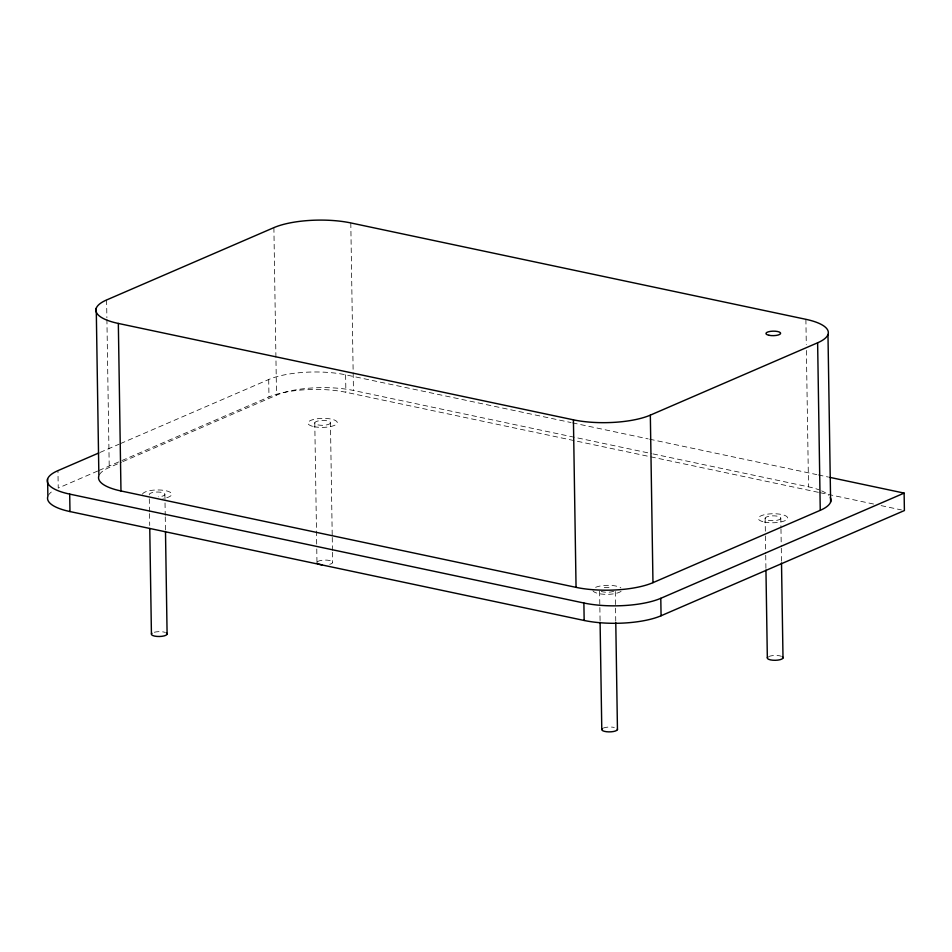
<?xml version="1.0" encoding="UTF-8"?>
<svg xmlns="http://www.w3.org/2000/svg" width="952" height="952" viewBox="0 0 952 952"><rect width="100%" height="100%" fill="white"/><g stroke="black" fill="none" stroke-linecap="round" stroke-linejoin="round"><path stroke-width="0.71" stroke-dasharray="4.76 3.57" d="M100.103 452.402L119.143 444.179M120.499 443.584L268.702 379.515A55.026 16.91 -0.9 0 1 345.612 374.814L571.057 422.557M97.663 471.038L58.227 488.078L57.953 470.633M99.02 470.443L268.976 396.96A55.026 16.91 -0.9 0 1 345.885 392.26L818.589 492.374M99.389 474.703A55.026 16.91 -0.9 0 1 109.23 467.492L121.475 462.208M122.832 461.613L276.52 395.163A55.026 16.91 -0.9 0 1 353.442 390.463L651.501 453.592M572.509 422.867L648.145 438.884M649.597 439.193L816.864 474.62M818.315 474.929L828.49 477.083M652.953 453.902L808.522 486.841A55.026 16.91 -0.9 0 1 818.887 489.756M820.041 492.684L873.853 504.084M881.124 505.619L901.496 509.939M805.892 319.313L806.284 344.517M806.38 350.455L808.522 486.841M780.807 518.423A7.89 2.428 -0.9 0 1 768.3 520.28A7.89 2.428 -0.9 0 1 769.811 516.091A7.89 2.428 -0.9 0 1 780.807 518.423L780.949 527.325M780.973 528.812L781.259 546.638M781.283 548.126L781.485 561.49M765.134 518.102L765.396 534.441M765.42 535.928L765.694 553.755M765.717 555.242L765.932 568.606M615.289 591.49L615.754 621.192M599.605 591.168L599.843 606.031M599.867 607.507L600.081 620.882M350.8 222.935L353.442 390.463M345.612 374.814L345.885 392.26M330.451 423.033A7.89 2.428 -0.9 0 1 317.944 424.901A7.89 2.428 -0.9 0 1 319.455 420.701A7.89 2.428 -0.9 0 1 330.451 423.033L332.224 535.917M332.248 537.392L332.462 550.768M332.486 552.243L332.653 562.644M314.779 422.724L316.742 547.483M316.766 548.971L316.968 562.334M273.89 227.635L276.52 395.163M268.702 379.515L268.976 396.96M164.898 494.612L165.231 515.413M165.255 516.888L165.47 530.264M149.297 498.765L149.512 512.128M149.535 513.616L149.714 525.492M106.6 299.963L106.886 317.754M106.91 319.241L109.23 467.492M142.479 494.171A14.673 4.51 -0.9 0 1 165.755 490.708A14.673 4.51 -0.9 0 1 162.959 498.503M821.707 490.899A55.026 16.91 -0.9 0 1 828.775 495.468M621.085 591.287A14.673 4.51 -0.9 0 1 605.805 594.346A14.673 4.51 -0.9 0 1 592.918 590.728M595.607 587.336A14.673 4.51 -0.9 0 1 620.859 587.836M48.385 495.29A55.026 16.91 -0.9 0 1 51.301 492.053M149.274 494.933A7.89 2.428 -0.9 0 1 155.878 492.077A7.89 2.428 -0.9 0 1 164.863 493.981A7.89 2.428 -0.9 0 1 158.258 496.837M613.778 591.192A7.89 2.428 -0.9 0 1 601.271 591.442M604.258 587.67A7.89 2.428 -0.9 0 1 612.1 587.824M603.259 728.101A7.89 2.428 -0.9 0 1 614.29 727.435M768.811 656.523A7.89 2.428 -0.9 0 1 781.318 656.273M317.468 561.716A7.89 2.428 -0.9 0 1 329.487 560.466A7.89 2.428 -0.9 0 1 329.737 564.31M154.331 632.247A7.89 2.428 -0.9 0 1 165.41 632.461M764.289 522.017A14.673 4.51 -0.9 0 0 787.554 518.554A14.673 4.51 -0.9 0 0 767.086 514.211A14.673 4.51 -0.9 0 0 764.289 522.017M313.922 426.639A14.673 4.51 -0.9 0 0 337.198 423.164A14.673 4.51 -0.9 0 0 316.73 418.832A14.673 4.51 -0.9 0 0 313.922 426.639"/><path stroke-width="1.43" d="M98.746 452.997L57.953 470.633A55.026 16.91 -0.9 0 0 69.698 494.112L69.972 511.557L584.159 620.466A55.026 16.91 -0.9 0 0 661.069 615.765L904.4 510.546L904.126 493.1L829.954 477.392M118.334 323.442L573.425 419.832A55.026 16.91 -0.9 0 0 650.335 415.132L817.625 342.791A55.026 16.91 -0.9 0 0 805.892 319.313L350.8 222.935A55.026 16.91 -0.9 0 0 273.89 227.635L106.6 299.963A55.026 16.91 -0.9 0 0 118.334 323.442L120.975 490.97L576.055 587.36A55.026 16.91 -0.9 0 0 652.965 582.66L820.255 510.32A55.026 16.91 -0.9 0 0 830.322 497.61M69.698 494.112L583.885 603.009A55.026 16.91 -0.9 0 0 660.795 598.308L904.126 493.1M827.978 334.497L830.62 502.025M817.625 342.791L820.255 510.32M781.509 562.977L783.008 658.022M765.955 570.093L767.336 657.713M660.795 598.308L661.069 615.765M650.335 415.132L652.965 582.66M615.777 622.679L617.455 729.613M600.093 622.358L601.783 729.292M583.885 603.009L584.159 620.466M573.425 419.832L576.055 587.36M165.493 531.751L167.1 634.222M149.761 528.467L151.427 633.913M96.247 308.269L98.877 475.798A55.026 16.91 -0.9 0 0 120.975 490.97M47.6 478.939L47.874 496.385A55.026 16.91 -0.9 0 0 69.972 511.557M782.389 656.797A7.89 2.428 -0.9 0 1 775.333 660.295A7.89 2.428 -0.9 0 1 767.824 657.094M617.408 728.97A7.89 2.428 -0.9 0 1 608.745 731.874A7.89 2.428 -0.9 0 1 602.271 728.673M321.943 564.786A7.89 2.428 -0.9 0 1 317.016 562.965M166.481 632.997A7.89 2.428 -0.9 0 1 159.424 636.495A7.89 2.428 -0.9 0 1 151.915 633.294M768.954 335.282A7.342 2.249 -0.9 0 0 780.592 333.557A7.342 2.249 -0.9 0 0 770.358 331.379A7.342 2.249 -0.9 0 0 768.954 335.282"/></g></svg>
